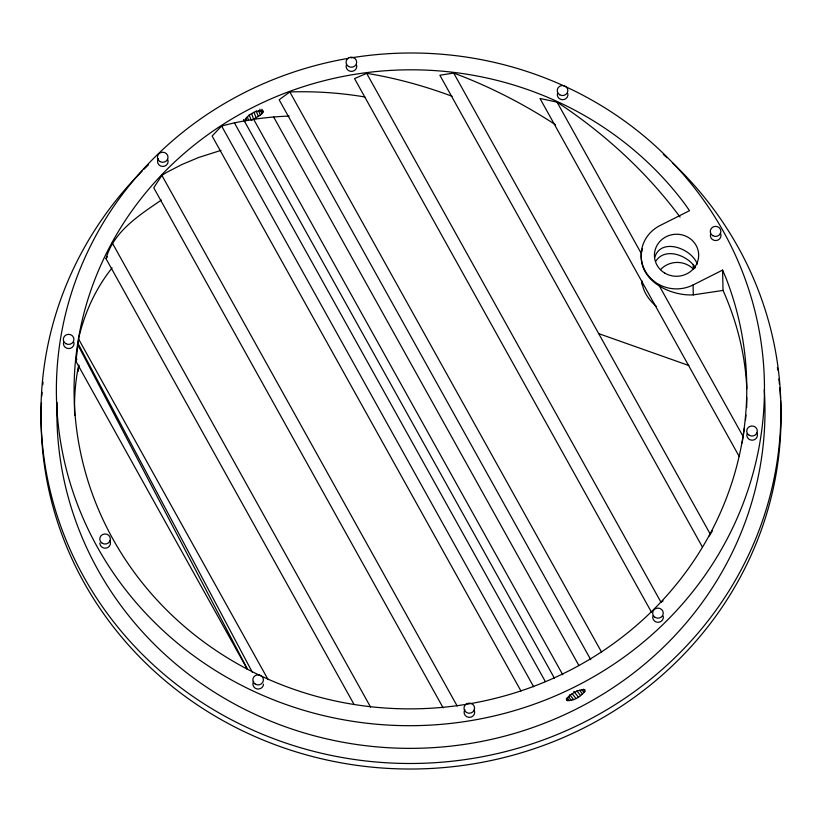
<?xml version="1.0" encoding="UTF-8"?>
<svg xmlns="http://www.w3.org/2000/svg" width="822" height="822" viewBox="0 0 822 822"><rect width="100%" height="100%" fill="white"/><g stroke="black" fill="none" stroke-linecap="round" stroke-linejoin="round"><path stroke-width="1.23" d="M746.684 407.558L746.787 397.458M745.513 419.867L745.986 414.935M78.131 371.452L78.85 365.338M112.059 267.962C95.845 288.152 84.902 312.237 78.871 337.359L75.943 361.31L247.33 669.283M742.163 442.935L744.424 428.211M76.384 358.916L75.943 361.31L76.878 358.926M78.707 365.256C75.192 381.716 74.031 398.629 74.699 415.429M641.633 252.385L642.485 248.717M654.764 257.348C660.97 237.075 691.754 248.408 697.292 264.17M584.874 691.261L584.832 689.545C578.02 689.494 569.944 693.819 566.379 699.697L566.728 700.395C573.664 701.454 580.702 696.522 584.874 691.261L583.466 689.175M249.158 114.741L251.255 120.474L260.389 115.172L262.824 112.542L262.783 110.826C255.734 109.922 247.638 114.823 244.35 120.988L554.377 678.109M354.066 704.454L105.997 258.663C113.539 231.485 139.38 215.066 161.369 200.065M709.283 536.016L712.397 530.899M221.005 150.375L198.719 157.454L181.95 164.503L166.157 172.671L161.872 175.363L153.745 187.796L443.13 707.814M655.679 261.355C664.967 246.672 687.624 255.334 695.32 267.561M105.997 258.663L107.466 256.721M289.18 116.066C266.39 116.919 243.641 120.084 221.611 126.033L212.127 136.041L520.932 690.953M364.855 96.965C340.103 92.835 314.918 91.098 289.837 91.961L279.141 99.781L590.741 659.706M663.097 600.913L660.991 602.238L366.653 73.322L354.549 78.614L651.517 612.256M693.069 284.967L722.579 270.099L725.805 277.6A336.352 319.522 -1.3 0 1 383.073 707.876A336.352 319.522 -1.3 0 1 118.163 231.845A336.352 319.522 -1.3 0 1 684.808 203.928L689.514 210.689L660.015 225.547A35.408 33.63 -1.3 0 0 645.239 271.034A35.408 33.63 -1.3 0 0 693.069 284.967L693.295 294.872C670.074 296.125 638.735 280.713 641.355 253.608L557.059 102.134L539.982 98.465L739.101 456.282M693.295 294.872L723.041 290.423C736.789 321.371 745.4 354.785 746.787 388.683M555.508 124.769C523.593 103.901 489.439 86.372 453.693 73.055L439.862 75.234L702.399 547.02M366.653 73.322C395.793 78.069 424.429 85.95 452.079 96.277M598.704 333.629L688.877 365.533M557.059 102.134C604.098 133.174 646.482 171.736 680.082 217.09M695.001 268.034L693.357 266.636L694.426 268.558M656.459 306.472C648.928 300.071 642.455 291.163 641.992 280.98M573.838 691.394L578.4 697.159M576.869 690.86L580.62 695.618M572.174 693.634L576.017 698.566M579.613 690.254L582.521 694.045M569.759 694.569L573.54 699.604M581.729 689.473L583.969 692.556M568.3 696.213L571.228 700.344M567.139 697.559L569.235 700.734M566.379 698.587L567.704 700.755M658.669 284.72L742.954 436.184M453.693 73.055L710.136 533.879M289.837 91.961L601.612 652.216M273.592 116.909L578.904 665.543M562.751 674.739L253.649 119.282L251.583 113.528M234.373 122.776L545.305 681.51M221.611 126.033L533.642 686.76M161.872 175.363L457.196 706.057M112.275 242.922L370.599 707.115M78.563 339.013L268.116 679.64M261.899 109.305L263.132 111.525M78.039 343.545L252.446 672.488M77.874 344.88L247.473 669.2M243.548 119.437L244.679 121.677M261.684 110.271L262.824 112.542M259.793 109.182L261.889 113.785M258.457 110.528L260.389 115.172M245.634 118.317L246.61 120.68M256.166 110.795L258.416 116.621M247.299 116.858L248.593 120.228M253.988 112.213L256.125 118.019M642.054 282.532L642.28 284.998M722.579 270.099L723.041 290.423M693.306 264.735L693.408 269.123A22.132 21.023 -1.3 0 0 660.528 269.647M780.653 400.612A369.992 351.477 -1.3 0 1 411.206 769.022A369.992 351.477 -1.3 0 1 41.46 402.523M41.819 396.132A369.992 351.477 -1.3 0 1 42.097 392.31M42.785 384.665A369.992 351.477 -1.3 0 1 43.052 382.127M777.407 367.537A369.992 351.477 -1.3 0 1 777.766 370.075M778.896 378.952A369.992 351.477 -1.3 0 1 779.441 384.038M779.79 387.85A369.992 351.477 -1.3 0 1 780.52 398.053M672.519 162.859A369.992 351.477 -1.3 0 1 674.975 657.641A369.992 351.477 -1.3 0 1 154.197 665.656A369.992 351.477 -1.3 0 1 142.185 171.027M143.942 169.27A369.992 351.477 -1.3 0 1 148.392 164.934M663.354 154.464A369.992 351.477 -1.3 0 1 667.063 157.783M350.912 57.91A354.056 336.342 -1.3 0 1 742.708 504.698A354.056 336.342 -1.3 0 1 138.969 605.876A354.056 336.342 -1.3 0 1 348.507 58.311M764.255 389.7A354.056 336.342 -1.3 0 1 416.867 748.297A354.056 336.342 -1.3 0 1 57.057 402.523M720.37 233.171A5.312 5.045 -1.3 0 1 716.168 240.558A5.312 5.045 -1.3 0 1 710.609 234.065M567.817 93.533A5.312 5.045 -1.3 0 1 562.443 99.709A5.312 5.045 -1.3 0 1 557.563 93.184M356.635 65.215A5.312 5.045 -1.3 0 1 351.261 71.391A5.312 5.045 -1.3 0 1 346.381 64.866M756.815 432.793A5.312 5.045 -1.3 0 1 752.613 440.181A5.312 5.045 -1.3 0 1 747.044 433.677M663.22 616.151A5.312 5.045 -1.3 0 1 657.847 622.316A5.312 5.045 -1.3 0 1 652.966 615.801M263.513 684.192A5.312 5.045 -1.3 0 1 256.639 688.836A5.312 5.045 -1.3 0 1 253.71 681.335M109.86 540.773A5.312 5.045 -1.3 0 1 106.346 548.058A5.312 5.045 -1.3 0 1 99.863 542.962M73.908 342.384A5.312 5.045 -1.3 0 1 68.524 348.559A5.312 5.045 -1.3 0 1 63.654 342.044M167.503 159.036A5.312 5.045 -1.3 0 1 162.602 166.445A5.312 5.045 -1.3 0 1 158.307 158.728M474.078 709.961A5.312 5.045 -1.3 0 1 469.187 717.37A5.312 5.045 -1.3 0 1 464.892 709.653M664.762 273.079A22.132 21.023 -1.3 0 0 698.659 256.002A22.132 21.023 -1.3 0 0 666.21 236.695A22.132 21.023 -1.3 0 0 664.762 273.079M655.124 617.414A5.312 5.045 -1.3 0 0 663.262 613.315A5.312 5.045 -1.3 0 0 655.473 608.681A5.312 5.045 -1.3 0 0 655.124 617.414M749.202 435.29A5.312 5.045 -1.3 0 0 757.329 431.19A5.312 5.045 -1.3 0 0 749.541 426.556A5.312 5.045 -1.3 0 0 749.202 435.29M712.756 235.667A5.312 5.045 -1.3 0 0 720.894 231.568A5.312 5.045 -1.3 0 0 713.106 226.934A5.312 5.045 -1.3 0 0 712.756 235.667M559.72 94.797A5.312 5.045 -1.3 0 0 567.848 90.697A5.312 5.045 -1.3 0 0 560.07 86.063A5.312 5.045 -1.3 0 0 559.72 94.797M348.538 66.479A5.312 5.045 -1.3 0 0 356.676 62.38A5.312 5.045 -1.3 0 0 348.888 57.746A5.312 5.045 -1.3 0 0 348.538 66.479M466.464 712.469A5.312 5.045 -1.3 0 0 474.602 708.369A5.312 5.045 -1.3 0 0 466.814 703.735A5.312 5.045 -1.3 0 0 466.464 712.469M255.282 684.14A5.312 5.045 -1.3 0 0 263.42 680.051A5.312 5.045 -1.3 0 0 255.632 675.417A5.312 5.045 -1.3 0 0 255.282 684.14M102.247 543.27A5.312 5.045 -1.3 0 0 110.384 539.17A5.312 5.045 -1.3 0 0 102.596 534.536A5.312 5.045 -1.3 0 0 102.247 543.27M65.801 343.647A5.312 5.045 -1.3 0 0 73.939 339.558A5.312 5.045 -1.3 0 0 66.15 334.914A5.312 5.045 -1.3 0 0 65.801 343.647M159.879 161.533A5.312 5.045 -1.3 0 0 168.017 157.434A5.312 5.045 -1.3 0 0 160.228 152.8A5.312 5.045 -1.3 0 0 159.879 161.533"/></g></svg>
